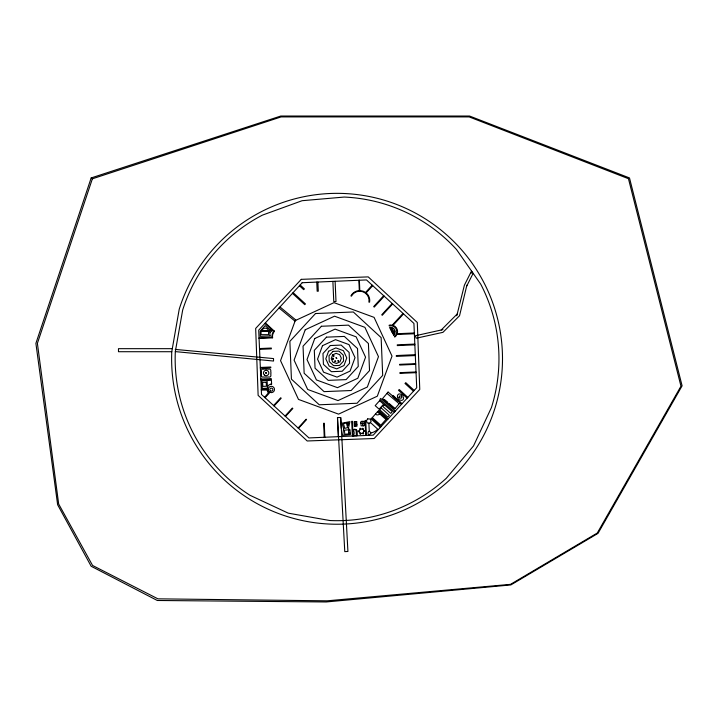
<?xml version="1.0" encoding="UTF-8"?>
<svg xmlns="http://www.w3.org/2000/svg" width="718" height="718" viewBox="0 0 718 718"><rect width="100%" height="100%" fill="white"/><g stroke="black" fill="none" stroke-linecap="round" stroke-linejoin="round"><path stroke-width="1.08" d="M363.173 425.774L361.136 425.828L360.831 422.902M171.773 351.712L179.231 309.171A165.436 165.436 0 0 1 448.723 236.725A165.436 165.436 0 0 1 400.5 511.584A165.436 165.436 0 0 1 171.773 351.712L118.479 351.712L118.479 348.67L172.302 348.67M175.318 351.605L182.686 309.996A161.9 161.9 0 0 1 262.411 215.131L302.134 200.699L344.245 197.055A161.9 161.9 0 0 1 456.504 249.505L480.719 284.14A161.9 161.9 0 0 1 491.426 407.591L473.539 445.887L446.345 478.242A161.9 161.9 0 0 1 329.876 520.532L288.259 513.164L249.963 495.276A161.9 161.9 0 0 1 175.318 351.605L273.531 361.037L273.531 358.569L175.21 349.406M370.955 433.098C366.763 439.057 367.32 427.174 370.919 432.918A12.071 12.071 0 0 0 377.713 429.158L370.335 422.453M466.888 285.136L459.547 315.732L442.934 332.344L416.18 338.232L415.354 335.755L442.934 329.625M456.783 315.732L464.411 285.136L471.546 271.018M466.628 286.231L473.144 273.307M359.88 429.445L359.853 428.341L360.499 428.323L360.526 429.436L359.206 430.683L359.547 431.24L358.578 431.796L358.255 431.24L359.206 430.683M360.624 434.085L360.607 432.972L359.96 432.981L359.987 434.094L362.644 432.927L363.622 433.466L363.308 434.022L362.339 433.493M362.231 428.843L362.545 428.278L363.514 428.817L362.563 429.391L360.831 428.87M363.29 432.909L363.622 431.123L364.591 430.567L364.915 431.123L363.963 431.68M471.089 273.307L472.004 271.673M264.61 397.296L268.46 392.854A4.712 4.712 0 0 1 267.267 390.009L261.316 390.071M265.077 397.718L269.367 393.06A4.317 4.317 0 0 1 267.724 389.237L261.289 389.479M372.202 285.172L365.516 292.477L363.048 291.149L359.808 290.655L359.359 280.235M372.732 285.656L366.063 292.935L366.997 293.707A10.016 10.016 0 0 1 369.734 300.115L369.591 302.143L368.917 302.143A9.334 9.334 0 0 0 360.633 291.257L358.444 291.293A9.334 9.334 0 0 0 351.497 296.121L350.887 295.915A10.016 10.016 0 0 1 358.372 290.682L359.314 290.664L358.865 280.262M273.594 405.535L280.72 397.763L281.196 398.203L274.079 405.975M383.681 295.69L373.683 306.595L374.24 307.107L384.238 296.202M285.046 416.027L292.352 408.048L292.827 408.488L285.522 416.467M392.154 303.454L381.743 314.807L382.254 315.274L392.656 303.92M392.234 325.173L403.013 313.416M298.096 427.991L306.146 419.204L306.559 419.572L298.5 428.368M393.033 325.362L403.543 313.901M441.211 330.011L457.222 313.999M392.324 332.578L393.796 332.694L394.119 333.933L393.437 334.615M392.881 333.601L393.796 332.694M391.265 330.63L392.504 329.957L393.293 330.442L393.276 331.366L392.037 332.039M391.651 331.339L392.486 330.881L392.863 331.59M364.43 424.284L364.179 421.313L362.177 421.376M270.309 332.416L269.142 331.474L269.6 330.271L270.865 330.074L271.682 331.07A3.455 3.455 0 0 0 270.596 331.985L270.121 332.802A3.455 3.455 0 0 0 270.408 335.979L260.266 336.356L260.266 331.07L265.184 325.595L270.273 330.163M270.982 384.13L271.619 384.094L271.413 380.244L261.864 380.755L262.276 388.456L267.5 388.178A3.985 3.985 0 0 1 270.551 384.202L271.619 384.094M355.204 424.311L356.837 424.23M355.239 424.975L356.864 424.894M415.282 354.683L396.327 355.554L396.327 356.379L415.318 355.554M259.045 337.882L272.176 337.307L272.643 337.873A7.521 7.521 0 0 1 274.482 331.276L265.382 322.885M259.072 338.447L272.203 337.882L272.077 337.263A7.333 7.333 0 0 1 273.334 331.878L274.15 330.917L273.639 331.483L264.87 323.441M397.189 333.726L414.331 332.981M396.901 334.507L414.367 333.744M259.512 348.562L271.323 348.05L271.359 348.849L259.548 349.361M414.816 344.075L397.278 344.837L397.305 345.6L414.851 344.837M260.329 367.472L270.758 367.015L270.794 367.787L260.365 368.244M415.668 363.658L399.648 364.349L399.684 365.049L415.695 364.349M416.027 371.96L399.899 372.66L399.926 373.369L416.063 372.66M260.84 379.068L271.242 378.619L271.278 379.436L260.876 379.885M352.924 429.84L356.119 429.705A3.832 3.832 0 0 1 357.106 430.665L357.322 435.629L353.175 435.808A4.479 4.479 0 0 0 352.924 429.84A2.746 2.746 0 0 1 356.119 429.705L356.37 435.673M337.945 360.858L338.618 361.307L338.618 360.705L337.945 360.705L338.384 361.307M335.387 361.037L335.746 361.396L334.794 361.396L334.794 360.804L335.387 361.396M337.478 417.544L340.754 417.544L347.916 551.46L344.775 551.63L337.478 417.544L338.313 436.661M362.994 425.639A1.023 1.023 0 0 0 364.556 424.805A1.023 1.023 0 0 0 363.048 423.871A1.023 1.023 0 0 0 362.994 425.639L363.236 425.747M279.984 306.954L295.798 319.995L294.918 321.063L279.042 307.977M386.975 393.383L399.163 403.713M384.516 399.576L387.765 402.331M389.389 403.713L395.079 408.533M395.322 411.037L380.728 398.427L379.858 399.441L394.424 412.015M300.133 284.974L304.396 288.887L303.687 289.659L299.424 285.755M414.223 390.421L405.751 382.658L405.006 383.475L413.478 391.238M407.833 397.386L399.235 389.506L398.499 390.305L407.106 398.185M293.124 292.621L305.446 303.92L304.773 304.656L292.45 293.357M402.053 403.695L393.123 395.51L392.531 396.156L398.212 401.371M399.836 402.861L401.461 404.351M388.07 418.953L378.781 410.445L378.206 411.073L387.496 419.581M380.917 426.752L371.502 418.118L370.946 418.729L380.361 427.363M363.209 429.373L363.936 430.576M359.233 431.778L359.96 432.981M391.651 330.424L392.037 331.124M340.637 417.544L341.221 428.287M267.087 380.477L267.5 388.178M355.069 421.699L355.302 426.312M368.873 423.135L369.276 431.509M366.395 435.431L365.74 420.452L365.094 420.479L365.74 435.467M353.005 436.014L352.367 421.295L351.73 421.322L352.367 436.041M335.118 281.294L335.997 301.56L333.771 301.56L332.892 281.393M324.859 437.244L324.249 423.252L323.647 423.279L324.249 437.271M317.894 282.039L318.289 291.185L317.168 291.23L316.764 282.093M379.705 413.891A3.051 3.051 0 0 1 375.397 414.133M348.786 430.181C349.513 431.967 350.124 428.781 348.786 430.181M347.539 423.099C348.248 424.975 348.957 421.681 347.539 423.099M265.642 372.866C266.279 374.841 267.186 371.466 265.642 372.866M333.224 355.859C333.807 357.752 334.803 354.728 333.242 355.823M333.125 358.435C333.628 360.642 332.111 357.367 333.125 358.435M392.199 328.602C392.854 330.666 393.814 327.148 392.199 328.602M393.787 331.474C394.487 333.708 395.528 329.912 393.787 331.474M343.617 428.646L342.683 435.296L350.393 434.713L349.935 429.579L348.347 428.646L349.935 421.654L342.028 423.171L343.617 428.646M349.11 433.071C349.558 434.955 350.635 431.886 349.11 433.071M390.538 328.485C391.104 331.24 392.809 326.834 390.538 328.485M347.494 424.679C347.961 426.914 349.343 423.342 347.494 424.679M398.113 397.754L398.05 397.934A1.607 1.607 0 0 0 399.746 399.836L400.321 400.106A2.181 2.181 0 0 0 403.004 396.713L403.013 396.444A1.607 1.607 0 0 0 401.326 394.541L401.039 394.406A2.226 2.226 0 0 0 397.826 397.449L398.113 397.754M91.168 177.938L35.9 343.357L57.637 504.763L91.168 566.269L157.305 600.49L326.169 601.962L510.839 584.937L598.022 533.357L682.1 385.826L629.489 177.938L469.572 116.038L280.774 116.038L91.168 177.938M92.371 178.809L37.39 343.357L58.679 504.018L92.559 565.461L157.915 598.839L327.076 600.831L510.516 584.353L597.277 533.034L680.969 386.185L628.456 178.701L469.168 116.908L281.142 116.908L92.371 178.809M295.251 320.587L280.541 360.669L298.482 399.414L338.564 414.133L377.309 396.192L392.019 356.11L374.078 317.365L333.996 302.646L295.251 320.587M305.222 329.777L294.084 360.122L307.663 389.452L338.007 400.59L367.347 387.002L378.476 356.658L364.897 327.327L334.552 316.189L305.222 329.777M314.735 338.537L307.008 359.592L316.432 379.939L337.478 387.666L357.833 378.242L365.561 357.187L356.137 336.841L335.082 329.113L314.735 338.537M322.49 345.681L317.544 359.162L323.576 372.184L337.047 377.129L350.079 371.098L355.024 357.627L348.993 344.595L335.512 339.65L322.49 345.681M328.557 351.273L325.792 358.82L329.167 366.108L336.715 368.881L344.003 365.507L346.776 357.959L343.392 350.671L335.853 347.898L328.557 351.273M332.56 354.961L331.222 358.596L332.856 362.114L336.491 363.452L340.009 361.818L341.337 358.183L339.713 354.665L336.078 353.328L332.56 354.961M397.368 333.278L395.905 336.042L394.738 337.092L394.379 336.41A5.888 5.888 0 0 0 389.273 325.981L389.129 325.245L390.395 324.994L393.482 325.496A6.668 6.668 0 0 1 397.368 333.278M336.042 357.806L336.742 358.39L336.042 357.806M261.478 371.583L261.352 371.897A1.607 1.607 0 0 0 261.514 373.118A1.607 1.607 0 0 0 261.514 374.724A1.607 1.607 0 0 0 263.703 376.914A1.607 1.607 0 0 0 265.31 376.914A1.607 1.607 0 0 0 266.916 376.914A1.607 1.607 0 0 0 268.523 376.914A1.607 1.607 0 0 0 270.722 374.724A1.607 1.607 0 0 0 270.722 373.118A1.607 1.607 0 0 0 270.722 371.511L270.794 371.044A1.607 1.607 0 0 0 268.442 369.24A1.607 1.607 0 0 0 266.836 369.24A1.607 1.607 0 0 0 265.229 369.24A1.607 1.607 0 0 0 263.623 369.24L263.56 369.285A1.607 1.607 0 0 0 261.469 371.583M367.715 418.872L366.368 420.865L367.428 423.028L369.833 423.198L371.179 421.197L370.12 419.034L367.715 418.872M388.088 392.073L382.532 398.625L394.721 408.955L400.267 402.403L388.088 392.073M384.301 404.755L382.811 406.487L390.789 413.389L392.279 411.656L384.301 404.755M379.616 400.68L375.182 405.643L379.122 409.17L383.565 404.207L379.616 400.68M377.426 411.854L372.301 417.607L380.836 425.227L385.97 419.474L377.426 411.854M381.321 408.004L379.732 409.754L387.765 417.068L389.353 415.327L381.321 408.004M302.197 282.721L258.713 330.163L261.505 394.451L308.946 437.935L373.234 435.135L416.718 387.702L413.918 323.414L366.485 279.93L302.197 282.721M315.516 313.533L289.875 341.355L291.427 379.158L319.25 404.79L357.052 403.247L382.685 375.424L381.141 337.622L353.31 311.989L315.516 313.533M321.404 326.259L303.041 346.193L304.145 373.27L324.078 391.633L351.165 390.52L369.528 370.587L368.415 343.509L348.481 325.146L321.404 326.259M326.448 337.155L314.313 350.33L315.049 368.226L328.216 380.361L346.112 379.625L358.246 366.449L357.519 348.553L344.344 336.419L326.448 337.155M330.325 345.529L322.974 353.507L323.423 364.349L331.402 371.691L342.235 371.251L349.585 363.272L349.145 352.439L341.167 345.089L330.325 345.529M333.035 351.371L329.015 355.724L329.257 361.639L333.619 365.65L339.533 365.408L343.545 361.055L343.303 355.141L338.95 351.129L333.035 351.371M301.273 279.347L255.671 328.422L258.13 395.376L307.205 440.978L374.15 438.519L419.761 389.443L417.302 322.49L368.217 276.888L301.273 279.347M346.39 422.884L343.473 423.665L344.748 428.377L347.656 427.596L346.39 422.884M332.972 358.264L332.838 359.224L332.972 358.264M401.461 395.833L399.343 396.121L399.63 398.23L401.748 397.943L401.461 395.833M348.517 429.84L344.443 430.145L344.757 434.219L348.831 433.914L348.517 429.84M266.225 382.227L262.635 382.416L262.851 386.401L266.441 386.212L266.225 382.227M356.702 421.619L354.118 421.744L354.351 426.357L356.936 426.232L356.702 421.619M268.505 330.81L261.864 330.81A3.384 3.384 0 0 1 268.505 330.81M268.577 331.276L261.047 331.276L261.047 334.669L268.577 334.669L268.577 331.276M360.974 423.099L360.813 422.866A1.095 1.095 0 0 1 361.8 421.304A1.095 1.095 0 0 1 362.796 422.857A1.095 1.095 0 0 1 360.974 423.099M393.733 335.153L389.569 327.525A4.47 4.47 0 0 1 393.733 335.153M270.587 390.951A1.517 1.517 0 0 0 272.858 389.641A1.517 1.517 0 0 0 270.587 388.321A1.517 1.517 0 0 0 270.587 390.951M269.142 391.75A3.177 3.177 0 0 0 274.42 390.224A3.177 3.177 0 0 0 270.453 386.419A3.177 3.177 0 0 0 269.142 391.75M264.43 375.083A2.701 2.701 0 0 0 268.81 373.441A2.701 2.701 0 0 0 265.202 370.47A2.701 2.701 0 0 0 264.43 375.083"/></g></svg>
